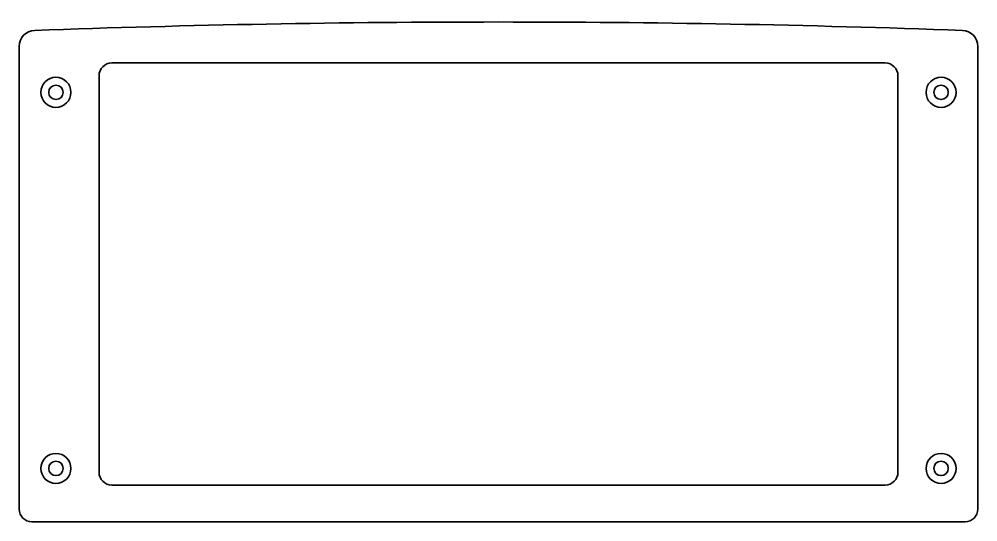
# Model space of a CAD drawing. Header units: millimetres. Extents: x 0 to 300, y 0 to 157.
import ezdxf

# ---------------------------------------------------------------- set-up
doc = ezdxf.new("R2010")
doc.units = ezdxf.units.MM
doc.layers.add('SIMUMAK Visible (ISO)', color=7, linetype='Continuous', lineweight=35)

# ---------------------------------------------------------------- blocks, each defined once
blk = doc.blocks.new('DSPY-AUT-05-CED-01_Sheet_DSPY-AUT-05-CED-01')
at = {"layer": 'SIMUMAK Visible (ISO)'}
for p, q in [((-150, -74.15), (-150, 70.52)), ((150, 70.52), (150, -74.15)), ((-121, 65.35), (121, 65.35)), ((-125, -62.65), (-125, 61.35)), ((125, 61.35), (125, -62.65)), ((121, -66.65), (-121, -66.65)), ((146, -78.15), (-146, -78.15))]:
    blk.add_line(p, q, dxfattribs=at)
for centre, radius in [((-138.5, 56.15), 4.7), ((138.5, 56.15), 4.7), ((-138.5, 56.15), 2.25), ((138.5, 56.15), 2.25), ((-138.5, -61.45), 4.7), ((138.5, -61.45), 4.7), ((-138.5, -61.45), 2.25), ((138.5, -61.45), 2.25)]:
    blk.add_circle(centre, radius, dxfattribs=at)
at = {"layer": 'SIMUMAK Visible (ISO)', "extrusion": (0, 0, -1)}
for centre, radius, start, end in [((0, -3921.85), 4000, 87.91997, 92.08003), ((145, 70.52), 5, 0, 87.92), ((-145, 70.52), 5, 92.08, 180), ((121, 61.35), 4, 0, 90), ((-121, 61.35), 4, 90, 180), ((121, -62.65), 4, 270, 360), ((-121, -62.65), 4, 180, 270), ((146, -74.15), 4, 270, 360), ((-146, -74.15), 4, 180, 270)]:
    blk.add_arc(centre, radius, start, end, dxfattribs=at)

msp = doc.modelspace()

# ---------------------------------------------------------------- block references
msp.add_blockref('DSPY-AUT-05-CED-01_Sheet_DSPY-AUT-05-CED-01', (150, 78.15))

doc.saveas('drawing.dxf')
